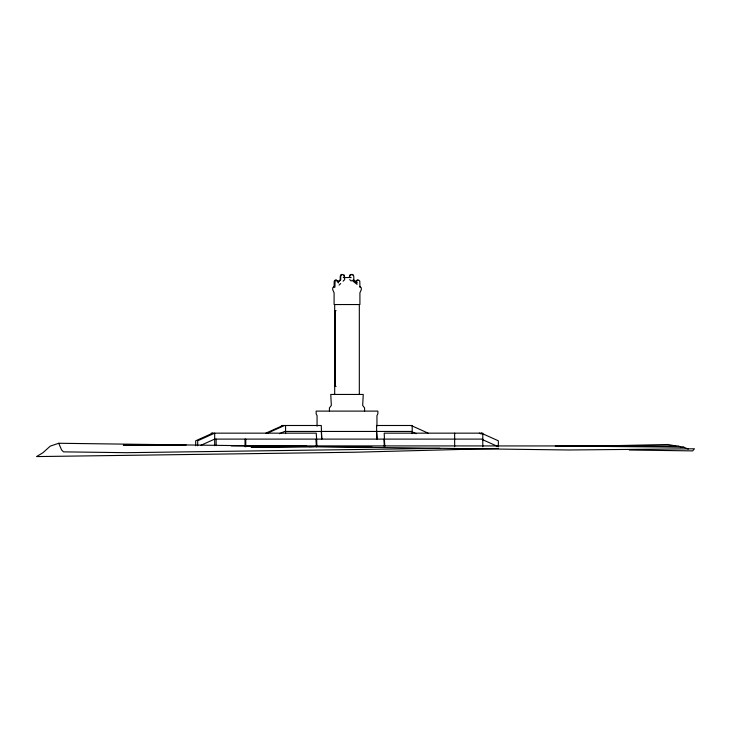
<?xml version="1.0" encoding="UTF-8"?>
<svg xmlns="http://www.w3.org/2000/svg" width="731" height="731" viewBox="0 0 731 731"><rect width="100%" height="100%" fill="white"/><g stroke="black" fill="none" stroke-linecap="round" stroke-linejoin="round"><path stroke-width="1.1" d="M349.327 277.095L349.665 275.176L352.141 274.417L353.301 275.002L353.795 276.519L353.795 279.781L357.276 282.961L356.399 282.961L356.902 280.777L357.852 280.101M349.692 277.095L350.058 275.176L351.264 274.417M355.641 281.819L357.011 280.101L358.729 280.101L359.798 281.17L359.944 287.192M336.077 280.101L335.072 281.17L334.926 287.192M339.065 285.108L340.673 283.537M343.086 281.179L344.694 279.607L344.347 275.176L341.87 274.417L340.71 275.002L340.217 276.519L340.217 279.781L338.133 281.691M338.261 282.166L340.719 279.781L340.719 276.519L341.185 275.002L342.282 274.417M334.414 286.424L332.724 287.795L332.724 289.732L334.094 292.784L334.094 304.544M212.666 433.154L195.68 440.802L195.68 445.764M200.659 445.417L214.686 439.103L482.789 439.103M265.883 433.154L282.879 425.497M267.528 433.154L284.523 425.497M279.525 433.702L284.523 431.445L321.265 431.445L321.777 439.103L321.265 425.497L281.819 425.497M439.907 448.286L58.745 443.269L50.256 446.129L42.965 452.727L36.55 456.583L354.206 452.242L498.496 448.45M586.152 446.266L667.851 444.494L675.864 445.965M568.27 446.275L607.973 445.764M311.561 446.595L251.144 447.226L314.074 446.641M183.673 444.905L123.347 445.325L186.177 444.951M558.539 446.275L615.575 445.965M343.259 277.552L351.154 277.552M334.862 310.693L336.086 310.693M334.862 386.407L336.086 386.407M321.695 431.445L412.193 431.445M211.222 433.154L316.231 433.154L316.733 440.802L316.733 446.751L316.231 439.103L316.231 446.751M271.174 446.751L274.582 446.751M246.301 445.727L306.563 445.965M557.79 445.965L620.71 446.385M555.277 445.965L683.823 447.208L688.255 449.099M231.215 445.883L678.377 445.965L681.292 447.162L683.823 447.208M309.049 446.55L371.896 447.006M629.272 450.013L692.659 450.89L694.45 448.788L568.718 449.985L442.429 448.331L126.49 452.69L63.496 451.859L61.587 449.949L58.745 443.269M481.345 433.154L498.341 440.802L498.341 446.751M479.326 433.154L481.345 434.059M482.35 439.559L497.354 446.303M411.133 425.497L428.128 433.154M412.138 431.902L416.131 433.702M351.73 274.417L352.826 275.002M336.159 280.101L337.612 281.819M352.004 280.293L357.066 284.377M359.597 286.424L361.288 287.795L361.288 289.732L359.917 292.784L359.917 304.544M349.692 279.607L351.255 281.051M353.292 279.781L355.75 282.166M343.963 275.176L344.319 277.095M384.652 445.864L384.214 439.103L384.214 446.751M376.502 431.445L377.004 439.103L376.502 425.497L412.193 425.497L412.193 433.638M482.789 446.751L482.789 433.154L384.214 433.154L384.716 446.751M454.655 433.154L454.655 446.751M376.949 426.173L376.949 415.665L377.863 413.746L377.863 411.105L316.157 411.105L316.157 413.746L317.062 415.665L317.062 426.173M364.577 411.105L364.577 407.916L362.677 405.467L363.243 394.448L330.768 394.448L331.335 405.467L329.434 407.916L329.434 411.105M359.323 394.448L359.323 304.544L334.688 304.544L334.688 394.448M338.371 282.961L337.905 280.777L335.282 280.101L334.222 281.17L334.067 287.192M335.383 310.693L335.383 386.407M285.574 425.497L285.574 433.638M245.78 439.103L245.78 446.751M245.022 439.103L245.022 446.751M216.138 439.103L216.138 445.663M214.686 445.663L214.686 433.154L197.69 440.802L197.69 445.764"/></g></svg>
